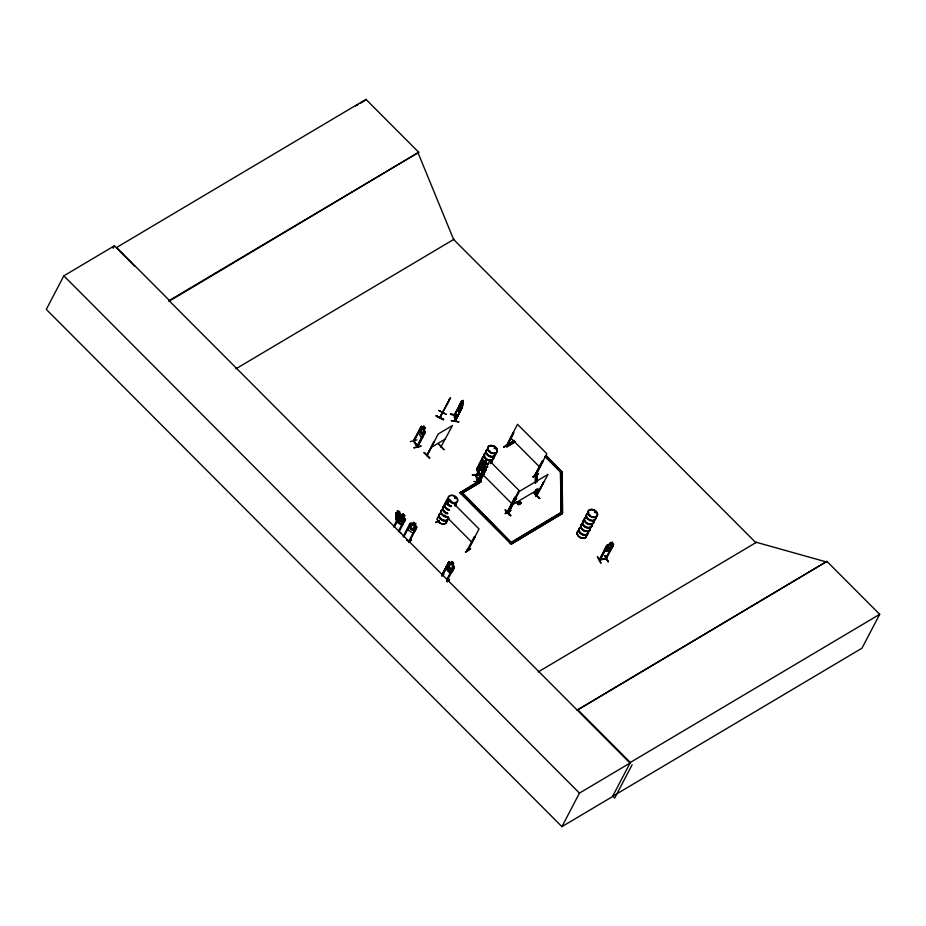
<?xml version="1.0" encoding="UTF-8"?>
<svg xmlns="http://www.w3.org/2000/svg" width="926" height="926" viewBox="0 0 926 926"><rect width="100%" height="100%" fill="white"/><g stroke="black" fill="none" stroke-linecap="round" stroke-linejoin="round"><path stroke-width="1.39" d="M519.706 504.161L518.965 504.415A1.227 0.88 27.6 0 1 518.305 504.195C516.569 502.679 520.389 502.482 518.954 504.23C517.889 504.705 516.65 502.239 518.398 502.783C519.521 499.843 522.021 505.121 519.301 502.286M476.045 475.513L483.349 462.062L476.508 476.103L483.962 460.986L476.195 476.022M476.74 475.501C475.594 472.329 477.156 484.31 478.001 481.138L477.804 480.559L477.689 481.242M478.001 481.138L477.237 481.15L485.027 466.137L486 462.907L485.571 460.835L484.611 462.606M477.723 480.698L476.392 475.744M451.286 420.693C453.393 420.242 467.734 423.83 451.321 420.67M519.636 504.276L520.655 502.934L519.22 502.448M454.099 414.998L462.074 400.773M454.573 415.554L461.437 401.629M454.828 415.126L454.678 414.489L454.145 415.496M455.453 420.196L454.423 414.512M455.291 421.191L454.504 415.045M519.116 504.01L517.993 503.235L519.058 504.126M447.524 581.76L449.492 579.884M465.546 552.44L470.721 548.678L465.396 551.919M505.283 513.571L510.851 510.654M510.631 510.423L505.202 513.594L510.689 510.11M533.133 476.948L538.527 473.452L533.202 476.693M538.457 473.73L533.029 476.913M412.869 533.029L414.478 531.871L412.892 533.121L407.671 529.73L407.764 527.588M407.706 529.672L407.891 527.577M611.334 548.632L609.771 550.391L604.447 551.259L604.574 549.662M600.384 559.478L599.435 559.952L607.028 546.213L600.198 559.871L599.724 559.501L605.754 558.61L600.268 559.269M613.278 545.426L605.569 558.957L612.537 545.31L613.278 545.426L605.743 558.991M467.746 550.53L467.19 550.067L474.436 536.513L474.934 536.999L467.804 550.588L479.02 528.966L449.712 499.565L447.154 504.438M467.503 549.639L468.243 549.986L467.364 549.627M467.989 550.472L467.271 550.113M479.101 482.944L478.592 482.481L485.606 469.065L486.104 469.551L478.869 483.245L461.009 493.859L479.17 483.002L486.104 469.551M478.835 481.925L479.147 482.793M507.182 445.765L506.499 445.406M506.719 446.448L513.432 432.373L513.93 432.87L506.892 446.216M478.348 482.527L489.692 461.021L519 490.421L507.703 512.032L514.914 498.466L514.416 497.968L507.517 511.407M508.027 511.557L507.413 510.944L507.216 511.58M507.899 511.881L507.159 511.43M535.297 474.344L535.413 483.418M506.499 445.499L506.742 446.401L506.244 445.996L517.518 424.328L546.826 453.728L535.598 475.362L534.996 474.83L542.242 461.275L542.74 461.773L535.703 475.119M535.98 474.702L535.344 474.714M462.259 402.22L463.139 400.437L462.271 405.704L459.84 409.072L460.141 404.801M403.123 524.162L401.757 525.216L397.381 521.06L397.613 518.803M401.745 525.123L397.509 521.014L397.729 518.826M441.76 575.185L448.797 561.885L454.041 566.087C454.053 571.4 449.897 576.319 446.239 568.576L446.54 566.284M450.58 572.754L446.297 568.541L446.598 566.33M454.134 415.068L454.967 421.214L462.491 406.745L463.058 400.426L454.516 415.67M455.245 421.168L462.167 407.197L455.222 420.728L454.77 415.184M420.879 446.124C404.083 449.666 422.059 446.76 420.96 445.869M450.511 501.116L450.013 500.653M454.654 497.586C456.796 496.463 455.627 500.017 454.712 497.69M489.241 451.332L489.993 451.194M489.53 451.633L489.738 450.974L489.773 451.587M494.6 447.582L494.206 448.184M494.681 447.698L494.959 448.682M495.155 448.566L495.514 448.242M589.492 515.273L590.256 515.446M589.688 515.238L590.128 515.006M594.434 511.974C595.545 510.654 593.809 513.212 595.812 512.483M419.027 430.752L418.54 433.113L421.608 437.836L422.858 436.817L421.608 437.836M442.408 412.417L440.058 417.603M401.734 523.711C402.37 517.171 403.875 528.167 396.918 522.056L395.599 513.259L396.305 512.657L401.016 514.335L399.986 514.335L393.538 526.535M473.834 481.497L481.381 482.087M480.849 467.769L481.983 472.654L480.849 467.769L481.555 465.419M599.643 559.235L600.268 559.13M600.129 559.848L608.012 545.067L609.435 544.338L606.854 545.31L599.319 559.744L606.217 558.61M605.708 558.251L606.507 558.378M606.287 558.899L599.597 559.964M458.532 407.313C460.315 399.951 456.877 415.612 460.106 411.213M475.999 475.513L477.399 481.705L484.576 467.699M521.303 503.142L519.602 503.79M536.235 495.595L537.022 495.433L536.281 496.29L543.527 482.342L536.316 496.243M414.2 441.019L413.737 440.359L417.626 446.922L425.173 432.396L422.036 426.469L421.272 426.342L413.494 440.903L417.348 446.969L414.119 441.158M417.267 445.95L417.649 446.494M417.591 446.841L413.737 440.764M134.791 266.271L114.396 245.818L63.836 275.844L46.3 309.388L561.932 826.652L612.48 796.615L630.351 762.445L879.7 614.32L826.918 561.364L577.234 710.126L826.918 561.364M113.099 248.295L114.396 245.818M169.389 300.429L168.879 301.401L418.737 152.304L365.955 99.348L116.607 247.485L169.389 300.429L418.737 152.304M365.446 100.332L365.955 99.348M410.311 441.609L416.897 439.873M421.353 426.319L413.887 440.88M413.864 441.436L420.786 427.418L413.934 441.505L413.991 440.278M424.918 428.136L424.062 429.791L424.478 431.331L422.869 434.41L421.538 434.722L420.358 432.836L420.404 430.509L422.013 427.418L422.939 427.881L423.807 426.238L425.069 428.136L423.795 426.11L422.869 427.905L422.036 426.469M425.069 428.136L424.131 429.803L425.173 432.396M424.247 432.893L416.978 446.448L424.015 432.951L424.594 433.449L424.015 432.951M425.115 432.349L417.279 446.864M438.936 410.612L446.124 414.362M439.688 417.522L449.596 399.256M446.726 404.766L444.723 408.771M443.577 419.235L443.299 419.779L436.134 415.971L443.589 419.223M427.245 455.129L426.909 455.627L433.958 441.829L426.921 455.233M458.081 415.137L450.603 414.119M429.652 458.011L424.166 452.478L429.676 457.976M394.048 527.021L399.963 515.932L399.28 515.55L399.789 516.048M394.233 526.906L399.963 515.932M444.029 449.642L438.519 443.948L443.936 449.654M459.412 405.102L461.704 400.715M402.104 515.689L402.995 513.895L404.824 515.678L403.817 517.356M463.104 402.405L462.815 402.96L462.653 401.722M441.227 447.165L441.447 446.645M440.915 446.864L452.467 425.52L438.172 434.016L427.152 455.465M398.527 531.374L404.257 520.4L404.951 520.771L404.257 520.4M398.701 531.258L404.442 520.285M399.025 531.86L405.426 519.66L400.877 514.416L401.722 515.4L402.127 521.662L401.606 515.435L399.986 514.335M400.669 532.369L400.831 532.959M403.134 536.571L410.125 523.109L412.649 523.966L411.294 523.896L409.686 526.975L410.114 529.024L412.186 530.366L413.98 529.776L415.589 526.697L414.767 525.424L416.387 526.396L416.793 527.45L409.199 542.15M403.748 536.964L410.241 524.614L409.512 524.371L410.241 524.614M413.563 522.414L412.66 524.116L413.517 522.31L415.739 523.757L414.871 525.412M414.732 525.47L415.739 523.757M408.516 541.698L415.647 528.133L416.26 528.526L415.647 528.133M409.095 542.138L408.979 541.073M414.362 531.871L416.7 527.415M408.898 542.532L411.225 539.499L409.998 541.849M438.739 520.377L435.938 522.333M438.692 520.644L435.81 522.623M438.993 521.685L438.692 520.736M545.252 456.194L560.519 471.508L561.156 512.495L562.232 513.571L511.175 544.187L459.933 492.794L478.024 481.763L479.089 482.828L478.534 482.423M479.911 475.339L472.538 474.806M476.508 476.103L476.381 475.455M485.571 460.835L482.573 465.199L482.504 469.505L483.418 469.216M485.479 460.824L485.965 462.896L485.143 464.563M475.779 483.974L481.254 480.582L475.918 483.789M477.689 481.682L485.247 467.179L483.881 460.986M485.27 467.236L482.874 471.647M459.933 492.794L478.024 481.763M507.61 444.503L503.721 447.096M515.203 441.91L506.869 446.853L505.804 445.788L514.358 440.417M506.534 445.811L506.626 445.244M506.869 446.853L515.423 441.482M441.945 575.069L448.855 561.851M442.258 575.671L448.821 563.367L448.138 562.985L448.635 563.483M442.443 575.567L448.821 563.367M447.559 569.779L451.876 561.526L453.52 563.24M449.26 571.458C452.467 570.566 455.071 557.938 450.95 563.216L449.735 562.013M450.985 563.066L449.816 562.823L448.207 565.913L448.427 568.124L450.129 569.803L451.726 569.386L453.335 566.307L452.71 564.848L453.671 563.205M446.668 580.058L453.045 567.87L453.728 568.251L453.045 567.87M446.853 579.954L453.231 567.754M446.714 581.667L454.249 567.21L452.652 564.883M467.236 550.032L467.665 549.373M505.365 509.844C508.64 516.338 515.736 519.162 505.307 509.89M507.494 511.418L507.714 510.863L507.98 511.499M514.161 498.882L516.314 498.42L515.296 500.445M516.523 498.292L514.358 498.732L516.673 498.014M514.949 499.322L507.888 512.773L508.629 511.916L508.675 512.668L515.62 499.23M515.435 499.033L508.073 512.969L519.405 491.37L547.984 474.39L536.27 496.255M516.407 502.887L517.565 501.88L515.967 502.459L517.565 501.88M542.242 461.275L535.043 474.899L535.529 475.351M536.86 481.011L536.999 475.119L535.506 474.806L535.633 483.002M539.719 498.373L534.082 492.806L539.731 498.396M511.152 542.497L462.271 492.829L511.152 542.497L510.11 543.122L561.156 512.495L562.649 512.819L562.013 471.832L560.519 471.508L560.936 512.923L562.013 513.988M537.207 488.789L537.092 496.035L535.598 495.723L535.737 489.831M535.98 496.081L543.527 482.342M511.175 544.187L562.232 513.571M545.032 456.611L560.299 471.924L561.341 471.311L546.294 455.569M562.013 471.832L562.325 506.175M511.349 542.381L561.156 512.495M562.649 512.819L560.936 512.923M609.47 544.407L610.246 542.648L612.514 542.277L610.778 547.44L608.961 548.944L606.843 549.292L606.403 548.157M604.597 555.588L608.336 561.793L604.979 555.531M601.009 562.95L597.617 556.7M612.549 542.347L611.681 543.99L613.637 544.21L606.113 558.598M607.954 561.851L604.678 555.507M561.932 826.652L579.456 793.107L630.016 763.07L169.458 301.054M632.088 764.818L614.69 798.073L612.838 796.21M879.7 614.32L861.979 648.2L612.63 796.337M495.618 448.415L494.357 448.277M495.572 448.624L495.549 447.987M429.537 458.22L424.004 452.745M517.622 502.679L518.166 504.473A1.227 0.88 27.6 0 0 518.826 504.705C520.076 504.288 518.907 500.052 521.176 503.235M514.358 498.732L515.273 496.602M411.179 523.086L416.387 526.396M409.037 542.242L411.225 539.499M440.093 417.626L450.557 397.613L449.145 399.523M609.713 550.275L611.218 548.574M508.224 512.194L508.652 512.066M481.879 472.654L482.944 471.577M597.316 556.769L600.685 563.008M459.238 412.163L460.187 411.225M505.156 510.133L510.747 515.62M517.472 502.957L518.861 502.621M403.123 524.058L401.757 525.216M450.511 572.696L451.946 571.597M397.613 513.12L397.439 510.793L397.624 513.259L396.675 513.675L396.999 518.004L398.145 520.227L400.032 520.898L400.912 519.405L399.465 511.522L399.638 513.837M402.069 515.574L400.935 514.381M403.91 517.368L405.438 519.741M396.918 522.056L396.108 519.463M503.605 447.397L506.418 445.788L506.973 446.251M506.973 446.1L506.765 445.337M485.606 469.065L485.93 469.667M475.779 484.09L480.849 480.548M435.799 522.519L438.947 520.586M542.74 461.773L542.057 461.391M514.416 497.968L514.914 498.466M474.436 536.513L474.934 536.999M441.783 575.671L443.554 574.363M441.69 575.96L443.785 574.583M447.304 581.493L449.434 580.208M235.945 368.791L454.203 239.139M431.169 447.432L445.452 438.936M505.804 445.788L512.946 441.54M560.519 471.508L561.561 470.883M512.391 504.786L540.969 487.805M538.168 671.963L756.426 542.312L826.594 562.001M355.746 105.992L358.165 104.58M360.596 103.156L364.231 101.038M503.605 447.293L508.675 443.867M495.445 448.624L494.565 448.138M455.604 498.269L455.534 497.459M595.696 512.576L595.013 512.275M409.408 541.664L406.514 539.939M514.011 499.16L516.176 498.697M607.954 544.604L613.556 544.245M607.028 546.213L606.518 546.525M609.771 550.391L604.447 551.259M409.35 541.617L406.641 539.777M483.465 462.63L483.083 462.039M472.422 475.003L480.085 475.397L472.41 475.107M494.727 447.571L495.445 447.883M494.797 447.814L495.375 448.288M594.978 511.522L595.568 512.043M595.406 512.402L594.828 511.974M455.453 497.355L455.025 497.725M455.349 498.049L455.696 497.702M455.384 498.269L456.067 497.829M478.696 482.168L479.402 482.458M462.201 402.081L462.016 400.68L462.687 405.507M462.502 406.792L454.909 421.168M462.236 407.764L461.9 407.162M458.254 415.207L450.476 414.42M450.476 414.304L458.139 415.38M535.286 475.223L536.779 475.547M535.818 495.306L537.312 495.618M402.162 515.655L400.958 515.307L399.337 518.398L399.569 520.609L401.282 522.276L402.903 521.847L404.512 518.768L403.875 517.321M397.381 510.839L399.465 511.522M519.741 503.512C523.653 504.323 518.525 499.183 518.734 502.887M448.821 400.958L447.628 403.227M447.003 403.62L446.76 404.083M438.993 410.496L446.182 414.258M436.262 415.705L443.438 419.501M436.227 415.786L443.415 419.536M408.644 541.548L409.315 541.953M402.96 514.046L404.685 515.713M450.719 563.726L452.42 565.404M449.11 566.805L450.812 568.483M533.978 492.991L539.522 498.489M756.345 542.242L755.836 542.659L453.624 239.487L418.228 153.276M546.074 455.997L561.341 471.311M510.504 437.743L539.812 467.144M506.024 445.371L507.089 446.436M482.678 474.436L511.985 503.837M477.804 482.18L478.869 483.245M460.153 492.366L511.395 543.77M444.712 515.006L472.005 542.381M577.569 709.501L630.351 762.445M63.836 275.844L579.456 793.107M606.854 545.31L604.539 549.743M483.14 462.549L484.483 468.787M395.645 513.224L396.12 519.509M536.999 475.119L537.103 481.96M536.987 489.206L537.092 496.035M535.517 490.259L535.598 495.723M451.263 506.464A5.128 3.669 27.6 0 1 446.737 503.096A5.128 3.669 27.6 0 1 447.721 499.091M456.055 503.617A5.128 3.669 27.6 0 1 455.43 505.422M451.147 506.615A5.047 3.611 27.6 0 1 446.702 503.304A5.047 3.611 27.6 0 1 447.663 499.357M455.685 502.783A5.047 3.611 27.6 0 1 455.256 505.584M455.974 502.378A5.128 3.669 27.6 0 1 454.782 505.862M451.367 506.267A5.128 3.669 27.6 0 1 446.841 502.911A5.128 3.669 27.6 0 1 447.825 498.894M456.009 502.17A5.047 3.611 27.6 0 1 454.84 505.596M451.471 505.99A5.047 3.611 27.6 0 1 446.818 502.17A5.047 3.611 27.6 0 1 448.971 498.338M449.538 509.694A5.047 3.611 27.6 0 1 444.874 505.874A5.047 3.611 27.6 0 1 447.038 502.042M449.423 509.971A5.128 3.669 27.6 0 1 444.908 506.603A5.128 3.669 27.6 0 1 445.892 502.598M447.698 513.212A5.047 3.611 27.6 0 1 443.045 509.381A5.07 3.623 27.6 0 1 445.151 505.619M445.198 505.55A5.047 3.611 27.6 0 0 443.045 509.381A5.07 3.623 27.6 0 0 447.652 513.305M449.214 510.319A5.047 3.611 27.6 0 1 444.758 507.008A5.047 3.611 27.6 0 1 445.73 503.061M449.33 510.157A5.128 3.669 27.6 0 1 444.804 506.8A5.128 3.669 27.6 0 1 445.788 502.783M448.415 518.062A5.047 3.611 27.6 0 1 441.864 520.18A5.047 3.611 27.6 0 1 440.22 513.606M448.601 517.865A5.128 3.669 27.6 0 1 441.945 520.018A5.128 3.669 27.6 0 1 440.278 513.34M446.818 521.164A5.07 3.623 27.6 0 1 440.232 523.294A5.07 3.623 27.6 0 1 438.588 516.696M446.702 520.018A5.07 3.623 27.6 0 1 440.892 523.468A5.07 3.623 27.6 0 1 438.646 516.569M448.589 518.398A5.047 3.611 27.6 0 1 441.621 519.22A5.047 3.611 27.6 0 1 440.545 512.992M448.705 517.68A5.128 3.669 27.6 0 1 442.049 519.833A5.128 3.669 27.6 0 1 440.371 513.143M448.161 517.009A5.128 3.669 27.6 0 1 441.517 514.161A5.128 3.669 27.6 0 1 443.207 509.231M447.189 516.685A5.047 3.611 27.6 0 1 441.505 513.236A5.047 3.611 27.6 0 1 443.461 508.895M448.265 516.824A5.128 3.669 27.6 0 1 441.609 513.976A5.128 3.669 27.6 0 1 443.311 509.045M447.408 513.756A5.035 3.6 27.6 0 1 442.975 510.457A5.035 3.6 27.6 0 1 443.936 506.51M447.513 513.583A5.07 3.623 27.6 0 1 443.045 510.261A5.07 3.623 27.6 0 1 444.017 506.29M593.728 521.766A5.047 3.611 27.6 0 1 587.177 523.885A5.047 3.611 27.6 0 1 585.533 517.31M594.017 521.373A5.128 3.669 27.6 0 1 587.362 523.526A5.128 3.669 27.6 0 1 585.695 516.847M592.05 525.019A5.07 3.623 27.6 0 1 585.475 527.149A5.07 3.623 27.6 0 1 583.82 520.551M592.212 524.648A5.035 3.6 27.6 0 1 585.683 526.755A5.035 3.6 27.6 0 1 584.028 520.192M592.2 524.741A5.07 3.623 27.6 0 1 585.626 526.859A5.07 3.623 27.6 0 1 583.97 520.262M595.962 517.669A5.128 3.669 27.6 0 1 588.728 519.474A5.128 3.669 27.6 0 1 588.623 512.738M593.913 522.102A5.047 3.611 27.6 0 1 586.945 522.912A5.047 3.611 27.6 0 1 585.857 516.685M595.673 518.062A5.047 3.611 27.6 0 1 588.554 519.833A5.047 3.611 27.6 0 1 588.45 513.201M595.812 516.419A5.047 3.611 27.6 0 1 592.906 520.366A5.047 3.611 27.6 0 1 586.91 517.102A5.047 3.611 27.6 0 1 588.774 512.587M588.218 532.311A5.047 3.611 27.6 0 1 581.667 534.429A5.047 3.611 27.6 0 1 580.023 527.855M588.404 532.114A5.128 3.669 27.6 0 1 581.748 534.267A5.128 3.669 27.6 0 1 580.081 527.588M586.609 535.413A5.07 3.623 27.6 0 1 579.468 537.196A5.07 3.623 27.6 0 1 579.363 530.54M586.69 535.205A5.035 3.6 27.6 0 1 579.595 536.976A5.035 3.6 27.6 0 1 579.491 530.366A5.07 3.623 27.6 0 0 579.537 537.08A5.07 3.623 27.6 0 0 586.679 535.297M591.737 524.185A5.035 3.6 27.6 0 1 585.973 527.612A5.035 3.6 27.6 0 1 583.739 520.759M590.337 528.41A5.128 3.669 27.6 0 1 583.681 530.563A5.128 3.669 27.6 0 1 582.014 523.885M588.542 531.686A5.047 3.611 27.6 0 1 581.424 533.469A5.047 3.611 27.6 0 1 581.32 526.836M590.151 528.607A5.047 3.611 27.6 0 1 583.6 530.725A5.047 3.611 27.6 0 1 581.956 524.151M588.508 531.918A5.128 3.669 27.6 0 1 581.273 533.723A5.128 3.669 27.6 0 1 581.169 526.987M590.256 527.183A5.128 3.669 27.6 0 1 587.304 531.188A5.128 3.669 27.6 0 1 581.215 527.878A5.128 3.669 27.6 0 1 583.102 523.294M590.302 526.963A5.047 3.611 27.6 0 1 587.385 530.911A5.047 3.611 27.6 0 1 581.389 527.658A5.047 3.611 27.6 0 1 583.253 523.132M493.303 456.784A5.047 3.611 27.6 0 1 487.527 460.222A5.047 3.611 27.6 0 1 485.282 453.358M493.489 456.576A5.128 3.669 27.6 0 1 487.62 460.06A5.128 3.669 27.6 0 1 485.34 453.08M491.856 460.951A5.07 3.623 27.6 0 1 490.502 463.37M488.361 463.903A5.07 3.623 27.6 0 1 485.884 463.37M484.715 462.734A5.07 3.623 27.6 0 1 483.627 456.472M491.961 460.697A5.035 3.6 27.6 0 1 490.606 463.093A5.07 3.623 27.6 0 0 491.949 460.789M488.488 463.625A5.035 3.6 27.6 0 1 486.023 463.093A5.07 3.623 27.6 0 0 488.453 463.741M484.865 462.468A5.035 3.6 27.6 0 1 484.761 455.847M484.807 462.572A5.07 3.623 27.6 0 1 483.719 456.31M495.422 452.872A5.128 3.669 27.6 0 1 489.553 456.356A5.128 3.669 27.6 0 1 487.273 449.388M493.801 457.189A5.047 3.611 27.6 0 1 487.25 459.308A5.047 3.611 27.6 0 1 485.606 452.733M495.236 453.08A5.047 3.611 27.6 0 1 489.46 456.518A5.047 3.611 27.6 0 1 487.215 449.654M493.766 457.421A5.128 3.669 27.6 0 1 487.111 459.574A5.128 3.669 27.6 0 1 485.444 452.895M495.699 453.717A5.128 3.669 27.6 0 1 489.044 455.87A5.128 3.669 27.6 0 1 487.377 449.191M495.746 453.485A5.047 3.611 27.6 0 1 489.194 455.604A5.047 3.611 27.6 0 1 487.539 449.029M491.486 460.234A5.035 3.6 27.6 0 1 490.317 463.66M488.187 464.192A5.035 3.6 27.6 0 1 485.722 463.66M483.569 462.213A5.035 3.6 27.6 0 1 482.747 457.432M487.886 466.843A5.047 3.611 27.6 0 1 484.263 466.449M482.11 465.002A5.047 3.611 27.6 0 1 482.029 459.585M484.715 470.964A5.128 3.669 27.6 0 1 483.465 470.825M482.203 470.42A5.128 3.669 27.6 0 1 479.923 463.44M485.953 470.547A5.047 3.611 27.6 0 1 479.761 468.232A5.047 3.611 27.6 0 1 480.096 463.289M486.416 467.595A5.047 3.611 27.6 0 1 485.178 467.468M481.786 465.616A5.047 3.611 27.6 0 1 481.705 460.199M486.555 467.445A5.128 3.669 27.6 0 1 485.293 467.306M481.844 465.431A5.128 3.669 27.6 0 1 481.763 459.933M484.483 471.299A5.047 3.611 27.6 0 1 479.078 468.359A5.047 3.611 27.6 0 1 479.772 463.903M484.113 474.054A5.035 3.6 27.6 0 1 477.932 471.751A5.035 3.6 27.6 0 1 478.256 466.808M484.611 471.149A5.128 3.669 27.6 0 1 483.36 471.01M482.099 470.605A5.128 3.669 27.6 0 1 479.83 463.637M486.648 467.26A5.128 3.669 27.6 0 1 484.136 466.716M481.948 465.246A5.128 3.669 27.6 0 1 481.856 459.747M484.09 474.147A5.07 3.623 27.6 0 1 477.862 471.832A5.07 3.623 27.6 0 1 478.198 466.866M397.011 513.71L398.493 516.835C395.9 518.722 398.469 520.875 398.932 517.472L400.854 520.354L399.326 517.113L400.402 514.914L398.898 516.453L397.011 513.71M422.65 428.437L421.041 431.516L422.233 433.403L423.842 430.324L422.65 428.437M423.876 426.84L424.351 428.611L423.876 426.84M401.872 516.21L400.264 519.289L401.977 520.956L403.586 517.877L401.872 516.21M403.18 514.578L404.002 516.199L403.18 514.578M461.889 402.752L460.28 405.831L460.523 407.753L462.132 404.674L461.889 402.752M412.406 524.625L410.797 527.704L412.869 529.047L414.478 525.968L412.406 524.625M413.783 522.935L414.836 524.347L413.783 522.935M484.402 463.162L482.793 466.241L483.198 468.186L484.807 465.095L484.402 463.162M485.479 461.576L485.455 463.382L485.479 461.576M452.038 562.105L452.837 563.726L452.038 562.105M609.146 544.882L607.537 547.972L609.644 547.625L611.253 544.546L609.146 544.882M610.523 542.902L610.246 543.446L611.889 542.682L610.523 542.902M399.037 511.881L397.821 511.441L399.094 512.645L399.037 511.881M399.581 514.706L397.682 514.034L398.006 518.363L399.893 519.046L399.581 514.706M448.844 500.214A5.07 3.623 27.6 0 0 457.155 501.996A5.07 3.623 27.6 0 0 452.907 495.341A5.07 3.623 27.6 0 0 448.844 500.214M448.774 500.399A5.035 3.6 27.6 0 0 457.027 502.17A5.035 3.6 27.6 0 0 452.814 495.549A5.035 3.6 27.6 0 0 448.774 500.399M588.705 514.347A5.07 3.623 27.6 0 0 597.015 516.129A5.07 3.623 27.6 0 0 592.767 509.474A5.07 3.623 27.6 0 0 588.705 514.347M588.577 514.648A5.035 3.588 27.6 0 0 596.819 516.419A5.035 3.588 27.6 0 0 592.617 509.809A5.035 3.588 27.6 0 0 588.577 514.648M588.647 514.462A5.07 3.623 27.6 0 0 596.957 516.245A5.07 3.623 27.6 0 0 592.709 509.589A5.07 3.623 27.6 0 0 588.647 514.462M488.453 450.395A5.07 3.623 27.6 0 0 496.764 452.177A5.07 3.623 27.6 0 0 492.516 445.522A5.07 3.623 27.6 0 0 488.453 450.395M488.315 450.707A5.035 3.6 27.6 0 0 496.579 452.478A5.035 3.6 27.6 0 0 492.354 445.857A5.035 3.6 27.6 0 0 488.315 450.707M488.396 450.522A5.07 3.623 27.6 0 0 496.695 452.305A5.07 3.623 27.6 0 0 492.458 445.649A5.07 3.623 27.6 0 0 488.396 450.522"/></g></svg>
